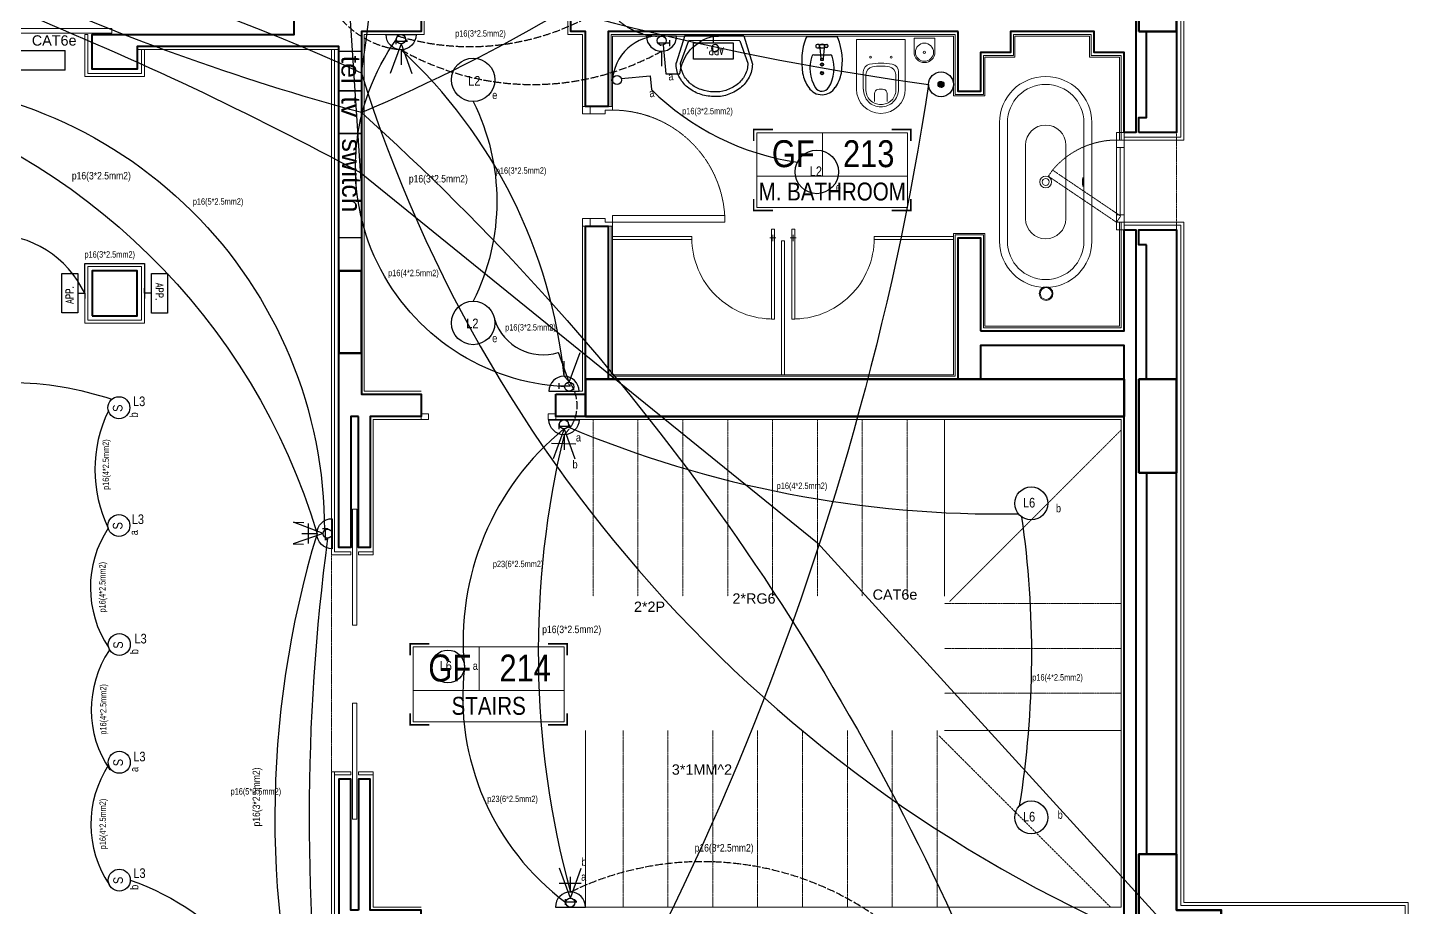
# Model space of a CAD drawing. Header units: inches. Extents: x 23642 to 146359, y -5490 to 33031.
# Drawn here: x 35380 to 46042, y 16955 to 23675 of the extents above; entities that cross this region are included whole.
import ezdxf
from ezdxf.enums import TextEntityAlignment as Align

# ---------------------------------------------------------------- set-up
doc = ezdxf.new("R2010")
doc.units = ezdxf.units.IN
doc.header["$LTSCALE"] = 5
doc.header["$MEASUREMENT"] = 0
doc.linetypes.add('ACAD_ISO02W100', pattern=[15, 12, -3])
doc.linetypes.add('Hidden (½x)', pattern=[0.1875, 0.125, -0.0625])
for name, color, linetype, lineweight in [('00-glass', 140, 'Continuous', 15), ('00-marble', 105, 'Continuous', 20), ('00-PLASTER', 103, 'Continuous', 15), ('00-structure', 7, 'Continuous', 50), ('00-wall15-20', 30, 'Continuous', 40), ('00-wood', 35, 'Continuous', 18), ('00_Annotation', 231, 'Continuous', 15), ('01-elevation3', 8, 'Continuous', 13), ('_att-Text', 241, 'Continuous', 20), ('_hidden', 253, 'Hidden (½x)', 9), ('equipments', 137, 'Continuous', 13), ('light', 30, 'Continuous', 0), ('section2', 5, 'Continuous', 35)]:
    doc.layers.add(name, color=color, linetype=linetype, lineweight=lineweight)
for name, color, linetype in [('1lowpower', 4, 'Continuous'), ('furn', 7, 'Continuous'), ('Lighting', 3, 'Continuous'), ('LowPower', 4, 'Continuous'), ('meuble', 252, 'Continuous'), ('Power', 2, 'Continuous')]:
    doc.layers.add(name, color=color, linetype=linetype)
doc.styles.add('ROMANC', font='romanc', dxfattribs={"height": 0.3})
doc.styles.add('ROMANS', font='')
doc.styles.get("Standard").update_dxf_attribs({"font": 'arial.ttf'})
doc.styles.add('STYLE5', font='', dxfattribs={"height": 20})
doc.styles.get('ROMANS').set_extended_font_data('Arial Narrow')
doc.styles.get('STYLE5').set_extended_font_data('Arial Narrow')

# ---------------------------------------------------------------- blocks, each defined once
blk = doc.blocks.new('small window kitchen')
at = {"layer": '00-glass'}
for points in [[(0, -50), (-50, -50), (-50, 0), (0, 0)], [(0, 0), (50, 0), (50, -50), (0, -50)], [(500, 0), (50, 0), (50, -50), (500, -50)], [(500, 0), (550, 0), (550, -50), (500, -50)], [(550, -50), (600, -50), (600, 0), (550, 0)]]:
    blk.add_lwpolyline(points, close=True, dxfattribs=at)
for points in [[(500, -25), (50, -25)], [(550, -50), (500, -50), (500, 0), (550, 0)]]:
    blk.add_lwpolyline(points, dxfattribs=at)
at = {"layer": '_hidden'}
blk.add_lwpolyline([(0, 0), (307.7, 455.9), (349.1, 427.9), (41.4, -28)], close=True, dxfattribs=at)
blk.add_arc((-12, -2.7), 562, 0.27464, 50.02169, dxfattribs=at)
blk = doc.blocks.new('door 80x150')
at = {"layer": '00-wood'}
for points in [[(0, 800), (0, 775), (-50, 775), (-50, 750), (-150, 750), (-150, 800)], [(0, 0), (0, 25), (-50, 25), (-50, 50), (-150, 50), (-150, 0)], [(0, 70), (750, 70), (750, 25), (0, 25)]]:
    blk.add_lwpolyline(points, close=True, dxfattribs=at)
at = {"layer": '_hidden'}
blk.add_arc((-1, 22.5), 752.5, 3.61809, 89.92484, dxfattribs=at)
blk = doc.blocks.new('ROOM TAG')
at = {"layer": '00_Annotation', "lineweight": 25, "const_width": 10}
for points in [[(-332.6, 312.4), (-461.2, 312.4), (-461.2, 235.1)], [(460.5, 312.4), (589.1, 312.4), (589.1, 235.1)], [(-332.6, -229.2), (-461.2, -229.2), (-461.2, -152)], [(460.5, -229.2), (589.1, -229.2), (589.1, -152)]]:
    blk.add_lwpolyline(points, dxfattribs=at)
at = {"layer": '00_Annotation'}
blk.add_lwpolyline([(-440.2, 291.4), (568.1, 291.4), (568.1, -208.2), (-440.2, -208.2)], close=True, dxfattribs=at)
blk.add_lwpolyline([(-440.2, 291.4), (-440.2, -208.2)], dxfattribs=at)
at = {"layer": '_att-Text', "transparency": 33554687}
for points in [[(-440.2, 291.4), (568.1, 291.4)], [(-440.2, 0), (568.1, 0)]]:
    blk.add_lwpolyline(points, dxfattribs=at)
blk.add_lwpolyline([(-440.2, 291.4), (0, 291.4), (0, 0), (-440.2, 0)], close=True, dxfattribs=at)
at = {"layer": '00_Annotation', "style": 'STYLE5'}
for tag, height, p in [('FL', 180, (-196.6, 150.8)), ('#', 180, (307.8, 150.8)), ('NAME', 120, (64, -102.2))]:
    blk.add_attdef(tag, text='', height=height, dxfattribs=at).set_placement(p, align=Align.MIDDLE_CENTER)
blk = doc.blocks.new('light')
at = {"layer": 'light'}
for radius in [75, 65]:
    blk.add_circle((0, 0), radius, dxfattribs=at)
blk = doc.blocks.new('rtert')
at = {"layer": 'Lighting'}
for p, q in [((-43692, 24985), (-43692, 25420)), ((-43692, 25420), (-43515, 25420)), ((-43515, 25420), (-43515, 24985)), ((-43768, 25203), (-43768, 25261)), ((-43768, 25203), (-43768, 25145)), ((-43692, 25203), (-43768, 25203)), ((-43515, 24985), (-43692, 24985))]:
    blk.add_line(p, q, dxfattribs=at)
at = {"layer": 'Lighting', "style": 'ROMANC', "width": 0.8}
blk.add_text('APP.', height=81.6, rotation=270, dxfattribs=at).set_placement((-43643, 25319))
blk = doc.blocks.new('A$C531B5C68')
at = {"layer": 'equipments', "color": 7}
for p, q in [((-185, 0), (185, 0)), ((-185, -375), (-185, 0)), ((185, -375), (185, 0)), ((-134, -375), (-134, -245)), ((-113, -375), (-113, -264)), ((113, -375), (113, -264)), ((134, -375), (134, -245)), ((-49, -408), (-49, -469)), ((48, -469), (48, -408))]:
    blk.add_line(p, q, dxfattribs=at)
for centre in [(-78, -133), (78, -133)]:
    blk.add_circle(centre, 6.53, dxfattribs=at)
for centre, radius, start, end in [((-74, -245), 60, 101.3643, 180), ((-55, -264), 58, 99.1959, 180), ((0, -611), 433, 78.6357, 101.3643), ((0, -606), 405, 80.8017, 99.1959), ((55, -264), 58, 0, 80.8017), ((74, -245), 60, 0, 78.6357), ((0, -375), 185, 180, 0), ((1, -376), 134, 179.5225, 225.2088), ((6, -378), 120, 178.7784, 222.8738), ((-19, -408), 30, 100.298, 180), ((0, -510), 134, 79.702, 100.298), ((18, -408), 30, 0, 79.702), ((-6, -378), 120, 317.1262, 1.2216), ((-1, -376), 134, 314.7912, 0.4775), ((0, -378), 133, 224.8806, 315.1194), ((0, -378), 115, 224.8806, 315.1194)]:
    blk.add_arc(centre, radius, start, end, dxfattribs=at)
blk = doc.blocks.new('A$C1C644258')
at = {"layer": 'equipments', "color": 7, "linetype": 'Continuous'}
for p, q in [((450, 350), (-450, 350)), ((450, 290), (-450, 290)), ((279.199951, 152.5), (-279.199951, 152.5)), ((-279.199951, -152.499969), (279.199951, -152.499969)), ((-450, -289.999969), (450, -289.999969)), ((-34.38501, -281.800018), (34.384887, -281.800018)), ((-450, -349.999969), (450, -349.999969))]:
    blk.add_line(p, q, dxfattribs=at)
for points in [[(-26, -281.800018), (-25.191773, -281.00827), (-23.150635, -280.343475), (-20.620117, -279.850799), (-18.143555, -279.507782), (-15.953614, -279.273163), (-14.095948, -279.111053), (-12.540772, -278.996795), (-11.23877, -278.914276), (-10.14209, -278.853485), (-9.210083, -278.807342), (-8.410523, -278.771942), (-7.718018, -278.74411), (-7.112793, -278.721893), (-6.579102, -278.704071), (-6.104859, -278.689422), (-5.680298, -278.677215), (-5.297486, -278.666961), (-4.950196, -278.658416), (-4.633301, -278.651092), (-4.342652, -278.644989), (-4.074463, -278.639373), (-3.82605, -278.634735), (-3.594849, -278.630584), (-2.80481, -278.618622), (-2.167237, -278.611053), (-1.382813, -278.604461), (-0.404175, -278.600311), (0.610229, -278.600799), (1.755249, -278.607147), (2.633667, -278.616424), (3.378784, -278.626922), (4.342651, -278.644989), (4.633301, -278.651092), (4.950195, -278.658416), (5.297485, -278.666961), (5.680298, -278.677215), (6.104858, -278.689422), (6.579101, -278.704071), (7.112793, -278.721893), (7.718139, -278.74411), (8.410522, -278.771942), (9.210083, -278.807342), (10.14209, -278.853485), (11.238769, -278.914276), (12.540771, -278.996795), (14.095947, -279.111053), (15.953613, -279.273163)], [(-7.71814, -284.855682), (-8.410645, -284.82785), (-9.210205, -284.79245), (-10.14209, -284.746551), (-11.238892, -284.685516), (-12.540894, -284.603241), (-14.09607, -284.488983), (-15.953736, -284.326629), (-18.143799, -284.09201), (-20.620362, -283.748993), (-23.150757, -283.256317), (-25.191773, -282.591522), (-26, -281.800018)], [(15.953613, -279.273163), (18.143676, -279.507782), (20.620239, -279.850799), (23.150757, -280.343475), (25.191772, -281.00827), (26, -281.800018), (25.19165, -282.591766), (23.150634, -283.256561), (20.619995, -283.749237), (18.143432, -284.09201), (15.953491, -284.326873), (14.095825, -284.488983), (12.540649, -284.603241), (11.238769, -284.685516), (10.141967, -284.746551), (9.210083, -284.79245), (8.410522, -284.82785), (7.718017, -284.855682), (7.112793, -284.877899), (6.579101, -284.895965), (6.104858, -284.910614), (5.680176, -284.922821), (5.297485, -284.93283), (4.950195, -284.941375), (4.633301, -284.9487), (4.342651, -284.955047), (4.074463, -284.960418), (3.82605, -284.965057), (3.594848, -284.969207), (2.804687, -284.981414), (2.167114, -284.988739), (1.382812, -284.995575), (0.506714, -284.999481), (-0.506714, -284.999481), (-1.62732, -284.993622), (-2.80481, -284.981414), (-3.594849, -284.969207), (-3.82605, -284.965057), (-4.074463, -284.960418), (-4.342652, -284.955047), (-4.633423, -284.9487), (-4.950196, -284.941375), (-5.297486, -284.93283), (-5.680298, -284.922821), (-6.104859, -284.910614), (-6.579102, -284.895965), (-7.112793, -284.877899), (-7.71814, -284.855682)]]:
    blk.add_lwpolyline(points, dxfattribs=at)
for radius in [45, 26]:
    blk.add_circle((0, 0), radius, dxfattribs=at)
for centre, radius, start, end in [((-450, 0), 350, 90, 270), ((450, 0), 350, 270, 90), ((-450, 0), 290, 90, 270), ((450, 0), 290, 270, 90), ((-279.199951, 0), 152.5, 90, 270), ((279.199951, 0), 152.5, 270, 90)]:
    blk.add_arc(centre, radius, start, end, dxfattribs=at)
blk = doc.blocks.new('wc acces')
at = {"layer": 'equipments', "color": 7, "linetype": 'Continuous', "lineweight": 0}
for p, q in [((-57, 0), (57, 0)), ((-57, 0), (-57, -77)), ((57, 0), (57, -77))]:
    blk.add_line(p, q, dxfattribs=at)
for radius in [49.6, 6.49]:
    blk.add_circle((0, -77), radius, dxfattribs=at)
blk.add_arc((0, -77), 57, 180, 0, dxfattribs=at)
blk = doc.blocks.new('BIDET5')
for p, q in [((-0.131, 0), (0.131, 0)), ((-0.055, -0.083), (-0.055, -0.094)), ((-0.025, -0.073), (-0.045, -0.073)), ((-0.045, -0.104), (-0.025, -0.104)), ((-0.025, -0.079), (-0.025, -0.073)), ((-0.025, -0.079), (-0.025, -0.099)), ((-0.02, -0.079), (-0.025, -0.079)), ((-0.025, -0.104), (-0.025, -0.099)), ((-0.025, -0.099), (-0.02, -0.099)), ((-0.02, -0.074), (0.02, -0.074)), ((-0.02, -0.074), (-0.02, -0.079)), ((-0.02, -0.104), (-0.02, -0.074)), ((-0.01, -0.104), (-0.02, -0.104)), ((-0.02, -0.104), (-0.01, -0.204)), ((-0.01, -0.069), (0.01, -0.069)), ((-0.01, -0.074), (-0.01, -0.069)), ((-0.01, -0.104), (0.01, -0.104)), ((0.01, -0.069), (0.01, -0.074)), ((0.01, -0.104), (0.02, -0.104)), ((0.02, -0.104), (0.01, -0.204)), ((0.02, -0.074), (0.02, -0.079)), ((0.02, -0.074), (0.02, -0.104)), ((0.02, -0.079), (0.025, -0.079)), ((0.025, -0.099), (0.02, -0.099)), ((0.025, -0.073), (0.045, -0.073)), ((0.025, -0.079), (0.025, -0.073)), ((0.025, -0.079), (0.025, -0.099)), ((0.025, -0.103), (0.025, -0.099)), ((0.045, -0.103), (0.025, -0.103)), ((0.055, -0.083), (0.055, -0.093)), ((-0.076, -0.17), (0.076, -0.17)), ((-0.01, -0.204), (0.01, -0.204)), ((-0.01, -0.224), (-0.01, -0.204)), ((-0.01, -0.205), (0.01, -0.205)), ((0, -0.224), (-0.01, -0.224)), ((0.01, -0.224), (0, -0.224)), ((0.01, -0.204), (0.01, -0.224))]:
    blk.add_line(p, q)
for centre, radius in [((0, -0.26), 0.015), ((0, -0.26), 0.01), ((0, -0.34), 0.015), ((0, -0.34), 0.01)]:
    blk.add_circle(centre, radius)
for centre, radius, start, end in [((-0.131, -0.02), 0.02, 90, 160.3342), ((0.131, -0.02), 0.02, 20.8154, 90), ((0.471, -0.235), 0.66, 160.3342, 189.1399), ((-0.045, -0.083), 0.01, 90, 180), ((-0.045, -0.094), 0.01, 180, 270), ((0.045, -0.083), 0.01, 0, 90), ((0.045, -0.093), 0.01, 270, 0), ((-0.421, -0.23), 0.611, 349.6407, 20.8154), ((0.233, -0.294), 0.346, 161.3646, 211.1087), ((-0.076, -0.19), 0.02, 90, 161.3646), ((-0.233, -0.294), 0.346, 328.8913, 18.6354), ((0.076, -0.19), 0.02, 18.6354, 90), ((0.157, -0.275), 0.344, 190.9829, 215.2706), ((-0.157, -0.275), 0.344, 324.7294, 349.0171), ((0, -0.398), 0.144, 211.3007, 328.6993), ((0, -0.436), 0.0732, 210.1109, 329.8891)]:
    blk.add_arc(centre, radius, start, end)
blk = doc.blocks.new('LAV-7')
at = {"color": 7}
for p, q in [((-0.235, 0), (-0.305, -0.228)), ((-0.235, 0), (0.235, 0)), ((0.235, 0), (0.305, -0.222)), ((-0.204, -0.04), (-0.268, -0.22)), ((-0.204, -0.04), (0.204, -0.04)), ((0.268, -0.22), (0.204, -0.04))]:
    blk.add_line(p, q, dxfattribs=at)
for points in [[(-0.305, -0.228, 0.118762), (-0.279, -0.332, 0.104707), (-0.208, -0.418, 0.089498), (-0.104, -0.473, 0.095346), (0.005, -0.487, 0.079348), (0.117, -0.467, 0.089498), (0.212, -0.413, 0.104707), (0.281, -0.326, 0.118762), (0.305, -0.222, 0.002705), (0.305, -0.219, 0.002705)], [(-0.268, -0.22, 0.129656), (-0.246, -0.315, 0.104707), (-0.185, -0.389, 0.089498), (-0.093, -0.438, 0.096249), (0.004, -0.45, 0.080072), (0.104, -0.432, 0.089498), (0.188, -0.385, 0.104707), (0.248, -0.309, 0.118762), (0.268, -0.222, 0.002705), (0.268, -0.22, 0.038296)]]:
    blk.add_lwpolyline(points, format="xyb", dxfattribs=at)
blk.add_circle((-0.007, -0.1), 0.0283, dxfattribs=at)
blk = doc.blocks.new('A$C557123C3')
at = {"layer": 'Power'}
for p, q in [((230, 230), (0, 230)), ((115, 115), (115, 0))]:
    blk.add_line(p, q, dxfattribs=at)
blk.add_arc((115, 230), 115, 180, 0, dxfattribs=at)
blk = doc.blocks.new('erewr')
at = {"layer": '1lowpower', "ltscale": 20}
for p, q in [((-178673, 14435), (-178646, 14462)), ((-178673, 14436), (-178647, 14462)), ((-178673, 14436), (-178647, 14462)), ((-178673, 14437), (-178648, 14462)), ((-178673, 14437), (-178648, 14462)), ((-178673, 14438), (-178649, 14462)), ((-178673, 14438), (-178649, 14462)), ((-178673, 14439), (-178650, 14462)), ((-178673, 14439), (-178651, 14462)), ((-178673, 14440), (-178651, 14462)), ((-178673, 14440), (-178652, 14462)), ((-178673, 14441), (-178652, 14462)), ((-178673, 14442), (-178653, 14462)), ((-178673, 14442), (-178653, 14462)), ((-178673, 14443), (-178654, 14462)), ((-178673, 14444), (-178655, 14462)), ((-178673, 14434), (-178646, 14461)), ((-178673, 14435), (-178646, 14461)), ((-178673, 14444), (-178655, 14461)), ((-178673, 14445), (-178656, 14461)), ((-178672, 14432), (-178643, 14461)), ((-178672, 14432), (-178643, 14461)), ((-178672, 14433), (-178644, 14461)), ((-178672, 14433), (-178644, 14461)), ((-178672, 14434), (-178645, 14461)), ((-178672, 14434), (-178645, 14461)), ((-178672, 14446), (-178657, 14461)), ((-178672, 14447), (-178658, 14461)), ((-178672, 14447), (-178659, 14461)), ((-178672, 14431), (-178643, 14460)), ((-178671, 14430), (-178641, 14460)), ((-178671, 14430), (-178641, 14460)), ((-178671, 14430), (-178641, 14460)), ((-178671, 14431), (-178642, 14460)), ((-178671, 14431), (-178642, 14460)), ((-178671, 14448), (-178660, 14460)), ((-178671, 14449), (-178661, 14460)), ((-178671, 14429), (-178640, 14459)), ((-178670, 14428), (-178639, 14459)), ((-178670, 14428), (-178639, 14459)), ((-178670, 14428), (-178640, 14459)), ((-178670, 14429), (-178640, 14459)), ((-178670, 14451), (-178662, 14459)), ((-178669, 14426), (-178638, 14458)), ((-178669, 14427), (-178638, 14458)), ((-178669, 14427), (-178638, 14458)), ((-178669, 14427), (-178639, 14458)), ((-178669, 14452), (-178663, 14458)), ((-178669, 14426), (-178637, 14457)), ((-178668, 14425), (-178636, 14457)), ((-178668, 14425), (-178637, 14457)), ((-178668, 14426), (-178637, 14457)), ((-178668, 14425), (-178636, 14456)), ((-178668, 14454), (-178666, 14456)), ((-178667, 14424), (-178635, 14456)), ((-178667, 14424), (-178635, 14456)), ((-178667, 14425), (-178636, 14456)), ((-178666, 14423), (-178634, 14455)), ((-178666, 14423), (-178635, 14455)), ((-178666, 14424), (-178635, 14455)), ((-178666, 14423), (-178634, 14454)), ((-178665, 14422), (-178634, 14454)), ((-178665, 14423), (-178634, 14454)), ((-178665, 14422), (-178633, 14453)), ((-178664, 14421), (-178633, 14453)), ((-178664, 14422), (-178633, 14453)), ((-178664, 14422), (-178633, 14453)), ((-178663, 14421), (-178632, 14452)), ((-178663, 14421), (-178632, 14452)), ((-178663, 14421), (-178632, 14452)), ((-178662, 14420), (-178632, 14451)), ((-178662, 14421), (-178632, 14451)), ((-178662, 14420), (-178631, 14450)), ((-178661, 14420), (-178631, 14450)), ((-178661, 14420), (-178631, 14450)), ((-178661, 14420), (-178631, 14449)), ((-178660, 14419), (-178630, 14449)), ((-178660, 14419), (-178631, 14449)), ((-178659, 14419), (-178630, 14448)), ((-178659, 14419), (-178630, 14448)), ((-178659, 14419), (-178630, 14447)), ((-178658, 14418), (-178630, 14447)), ((-178658, 14419), (-178630, 14447)), ((-178657, 14418), (-178629, 14446)), ((-178657, 14418), (-178630, 14446)), ((-178657, 14418), (-178629, 14445)), ((-178656, 14418), (-178629, 14445)), ((-178656, 14418), (-178629, 14444)), ((-178655, 14418), (-178629, 14444)), ((-178655, 14418), (-178629, 14443)), ((-178654, 14418), (-178629, 14443)), ((-178654, 14418), (-178629, 14443)), ((-178653, 14417), (-178629, 14442)), ((-178653, 14417), (-178629, 14441)), ((-178652, 14417), (-178629, 14441)), ((-178652, 14417), (-178629, 14440)), ((-178651, 14417), (-178629, 14440)), ((-178651, 14417), (-178629, 14439)), ((-178650, 14417), (-178629, 14439)), ((-178649, 14417), (-178629, 14438)), ((-178649, 14417), (-178629, 14438)), ((-178648, 14417), (-178629, 14437)), ((-178647, 14418), (-178629, 14436)), ((-178647, 14418), (-178629, 14436)), ((-178646, 14418), (-178629, 14435)), ((-178645, 14418), (-178629, 14434)), ((-178645, 14418), (-178629, 14433)), ((-178644, 14418), (-178630, 14433)), ((-178643, 14419), (-178630, 14432)), ((-178642, 14419), (-178630, 14431)), ((-178641, 14420), (-178631, 14430)), ((-178640, 14420), (-178631, 14429)), ((-178638, 14421), (-178632, 14427)), ((-178635, 14424), (-178635, 14424))]:
    blk.add_line(p, q, dxfattribs=at)
for radius in [94.7, 22.3]:
    blk.add_circle((-178651, 14440), radius, dxfattribs=at)
blk = doc.blocks.new('erwer')
at = {"layer": 'LowPower', "transparency": 33554687}
for p, q in [((-115143, 26130), (-115143, 24707)), ((-115143, 26130), (-114972, 26130)), ((-114972, 26130), (-114972, 25978)), ((-114972, 25978), (-114972, 25875)), ((-114972, 25826), (-115143, 25826)), ((-115143, 25826), (-114972, 25826)), ((-114972, 25875), (-114972, 25778)), ((-114972, 25778), (-114972, 25689)), ((-114972, 25689), (-114972, 25632)), ((-114972, 25632), (-114972, 25501)), ((-114972, 25595), (-114972, 25501)), ((-114972, 25501), (-115143, 25501)), ((-115143, 25501), (-114972, 25501)), ((-114972, 25501), (-114972, 25368)), ((-114972, 25368), (-114972, 25139)), ((-114972, 25139), (-114972, 24910)), ((-114972, 24921), (-114972, 24707)), ((-114972, 24910), (-114972, 24748)), ((-115143, 24707), (-114972, 24707))]:
    blk.add_line(p, q, dxfattribs=at)
for s, p in [('tel', (-115048, 25988)), ('tv', (-115052, 25705)), ('switch', (-115043, 25180))]:
    blk.add_text(s, height=145.6, rotation=270, dxfattribs=at).set_placement(p, align=Align.MIDDLE)

msp = doc.modelspace()

# ---------------------------------------------------------------- linework, layer by layer
at = {"layer": '00-glass', "transparency": 33554687}
for points in [[(40453.45714, 22057.71793), (39847.74285, 22057.71793), (39847.74285, 22080.57507), (40453.45714, 22080.57507)], [(41084.37219, 22135.37431), (41084.37219, 21449.66002), (41061.51504, 21449.66002), (41061.51504, 22135.37431)], [(41216.82781, 22135.37431), (41216.82781, 21449.66002), (41239.68495, 21449.66002), (41239.68495, 22135.37431)], [(41847.74285, 22057.71793), (42453.45714, 22057.71793), (42453.45714, 22080.57507), (41847.74285, 22080.57507)], [(41139.17142, 22046.28935), (41139.17142, 21023.43221), (41162.02857, 21023.43221), (41162.02857, 22046.28935)]]:
    msp.add_lwpolyline(points, close=True, dxfattribs=at)
for points in [[(41072.94361, 22092.39261), (41072.94361, 22045.90038)], [(41228.25638, 22092.39261), (41228.25638, 22045.90038)], [(41096.18973, 22069.1465), (41049.6975, 22069.1465)], [(41205.01026, 22069.1465), (41251.50249, 22069.1465)]]:
    msp.add_lwpolyline(points, dxfattribs=at)
for centre, start, end in [((41072.94361, 22069.1465), 180, 271.057078863), ((41228.25638, 22069.1465), 268.94292114, 0)]:
    msp.add_arc(centre, 619.48647, start, end, dxfattribs=at)
at = {"layer": '00-marble', "transparency": 33554687}
for points in [[(43756.31428, 22817.71793), (44213.45714, 22817.71793), (44213.45714, 23874.86078), (44270.6, 23874.86078), (44270.6, 24217.71793), (43790.6, 24217.71793)], [(43756.31428, 22840.57507), (44190.6, 22840.57507), (44190.6, 23897.71793), (44247.74285, 23897.71793), (44247.74285, 24194.86078), (43790.6, 24194.86078)], [(45504.88571, 15874.86078), (46042.02857, 15874.86078), (46042.02857, 16332.00364), (45927.74285, 16332.00364), (45927.74285, 16989.1465), (44213.45714, 16989.1465), (44213.45714, 22189.1465), (43756.31428, 22189.1465)], [(45504.88571, 15897.71793), (46019.17142, 15897.71793), (46019.17142, 16309.1465), (45904.88571, 16309.1465), (45904.88571, 16966.28935), (44190.6, 16966.28935), (44190.6, 22166.28935), (43756.31428, 22166.28935)]]:
    msp.add_lwpolyline(points, dxfattribs=at)
at = {"layer": '00-marble'}
for points in [[(36270.6, 23509.1465), (36270.6, 23303.43221), (35813.45714, 23303.43221), (35813.45714, 23623.43221), (35836.31428, 23623.43221)], [(36247.74285, 23509.1465), (36247.74285, 23326.28935), (35836.31428, 23326.28935), (35836.31428, 23623.43221)], [(39836.31428, 23074.86078), (39836.31428, 23623.43221), (42464.88571, 23623.43221), (42464.88571, 23166.28935), (42682.02857, 23166.28935), (42682.02857, 23463.43221), (42910.6, 23463.43221), (42910.6, 23623.43221), (43504.88571, 23623.43221), (43504.88571, 23463.43221), (43733.45714, 23463.43221), (43733.45714, 22817.71793)], [(39836.31428, 23074.86078), (39847.74285, 23074.86078), (39847.74285, 23612.00364), (42453.45714, 23612.00364), (42453.45714, 23154.86078), (42693.45714, 23154.86078), (42693.45714, 23452.00364), (42922.02857, 23452.00364), (42922.02857, 23612.00364), (43493.45714, 23612.00364), (43493.45714, 23452.00364), (43722.02857, 23452.00364), (43722.02857, 22817.71793)], [(37722.02857, 23509.1465), (37722.02857, 19669.1465), (37847.74285, 19669.1465), (37847.74285, 19646.28935), (37699.17142, 19646.28935), (37699.17142, 23509.1465)], [(43722.02857, 22189.1465), (43722.02857, 21394.86078), (42693.45714, 21394.86078), (42693.45714, 22103.43221), (42453.45714, 22103.43221), (42453.45714, 21023.43221), (41242.02857, 21023.43221), (41242.02857, 21023.43221), (41059.17142, 21023.43221), (41059.17142, 21023.43221), (39847.74285, 21023.43221), (39847.74285, 22160.57507), (39836.31428, 22160.57507)], [(43733.45714, 22189.1465), (43733.45714, 21383.43221), (42682.02857, 21383.43221), (42682.02857, 22092.00364), (42464.88571, 22092.00364), (42464.88571, 21012.00364), (41242.02857, 21012.00364), (41059.17142, 21012.00364), (39836.31428, 21012.00364), (39836.31428, 22160.57507)], [(37756.31428, 15360.57507), (37699.17142, 15360.57507), (37699.17142, 17989.1465), (37847.74285, 17989.1465), (37847.74285, 17966.28935), (37722.02857, 17966.28935), (37722.02857, 15383.43221), (37756.31428, 15383.43221)]]:
    msp.add_lwpolyline(points, dxfattribs=at)
for points in [[(35813.45714, 21417.71793), (36270.6, 21417.71793), (36270.6, 21874.86078), (35813.45714, 21874.86078)], [(35836.31428, 21440.57507), (36247.74285, 21440.57507), (36247.74285, 21852.00364), (35836.31428, 21852.00364)]]:
    msp.add_lwpolyline(points, close=True, dxfattribs=at)
at = {"layer": '00-PLASTER', "transparency": 33554687}
for points in [[(38384.88571, 20897.71793), (37950.6, 20897.71793), (37950.6, 23623.43221), (38407.74285, 23623.43221), (38407.74285, 23840.57507), (37607.74285, 23840.57507), (37607.74285, 27452.00364), (40327.74285, 27452.00364)], [(43733.45714, 24160.57507), (43733.45714, 23840.57507), (39504.88571, 23840.57507), (39504.88571, 23623.43221), (39619.17142, 23623.43221), (39619.17142, 23074.86078)], [(36213.45714, 23509.1465), (37756.31428, 23509.1465)], [(39619.17142, 22160.57507), (39619.17142, 20897.71793), (39413.45714, 20897.71793)], [(38019.17142, 19669.1465), (38019.17142, 20680.57507), (38384.88571, 20680.57507)], [(39413.45714, 16954.86078), (43733.45714, 16954.86078), (43733.45714, 20680.57507), (39413.45714, 20680.57507)], [(38384.88571, 16954.86078), (38019.17142, 16954.86078), (38019.17142, 17966.28935)]]:
    msp.add_lwpolyline(points, dxfattribs=at)
for points in [[(38019.17142, 19669.1465), (37904.88571, 19669.1465), (37904.88571, 19646.28935), (38019.17142, 19646.28935)], [(37722.02857, 17966.28935), (37847.74285, 17966.28935), (37847.74285, 17989.1465), (37722.02857, 17989.1465)], [(38019.17142, 17966.28935), (37904.88571, 17966.28935), (37904.88571, 17989.1465), (38019.17142, 17989.1465)]]:
    msp.add_lwpolyline(points, close=True, dxfattribs=at)
at = {"layer": '00-structure'}
for points in [[(43870.6, 23646.28935), (44156.31428, 23646.28935), (44156.31428, 24160.57507), (43870.6, 24160.57507)], [(37756.31428, 21189.1465), (37756.31428, 21817.71793), (37927.74285, 21817.71793), (37927.74285, 21189.1465)], [(39642.02857, 20703.43221), (43756.31428, 20703.43221), (43756.31428, 20989.1465), (39642.02857, 20989.1465)], [(43870.6, 20274.86078), (44156.31428, 20274.86078), (44156.31428, 20989.1465), (43870.6, 20989.1465)], [(44156.31428, 17360.57507), (44156.31428, 16932.00364), (44499.17142, 16932.00364), (44499.17142, 16646.28935), (43870.6, 16646.28935), (43870.6, 17360.57507), (44156.31428, 17360.57507)]]:
    msp.add_lwpolyline(points, close=True, dxfattribs=at)
at = {"layer": '00-wall15-20'}
for points in [[(38384.88571, 23817.71793), (38384.88571, 23646.28935), (37927.74285, 23646.28935), (37927.74285, 21817.71793), (37756.31428, 21817.71793), (37756.31428, 23532.00364), (36213.45714, 23532.00364), (36213.45714, 23360.57507), (35870.6, 23360.57507), (35870.6, 23623.43221), (35870.6, 23623.43221), (35870.6, 23623.43221), (37413.45714, 23623.43221), (37413.45714, 28674.86078), (36527.74285, 28674.86078), (36527.74285, 28766.28935), (37504.88571, 28766.28935), (37504.88571, 27566.28935), (40327.74285, 27566.28935), (40327.74285, 27474.86078), (37584.88571, 27474.86078), (37584.88571, 23817.71793), (38384.88571, 23817.71793)], [(42487.74285, 23646.28935), (39813.45714, 23646.28935), (39813.45714, 23074.86078), (39642.02857, 23074.86078), (39642.02857, 23646.28935), (39527.74285, 23646.28935), (39527.74285, 23817.71793), (43756.31428, 23817.71793), (43756.31428, 24160.57507), (43847.74285, 24160.57507), (43847.74285, 22874.86078), (43756.31428, 22874.86078), (43756.31428, 23486.28935), (43527.74285, 23486.28935), (43527.74285, 23646.28935), (42887.74285, 23646.28935), (42887.74285, 23486.28935), (42659.17142, 23486.28935), (42659.17142, 23189.1465), (42487.74285, 23189.1465), (42487.74285, 23646.28935)], [(39813.45714, 20989.1465), (39642.02857, 20989.1465), (39642.02857, 22160.57507), (39813.45714, 22160.57507), (39813.45714, 21132.00364)], [(42659.17142, 21360.57507), (43756.31428, 21360.57507), (43756.31428, 22132.00364), (43847.74285, 22132.00364), (43847.74285, 16623.43221), (45562.02857, 16623.43221), (45562.02857, 15932.00364), (45470.6, 15932.00364), (45470.6, 16532.00364), (43756.31428, 16532.00364), (43756.31428, 21246.28935), (42659.17142, 21246.28935), (42659.17142, 20989.1465), (42487.74285, 20989.1465), (42487.74285, 22069.1465), (42659.17142, 22069.1465), (42659.17142, 21360.57507)], [(37904.88571, 20703.43221), (37847.74285, 20703.43221), (37847.74285, 20703.43221), (37847.74285, 20703.43221), (37847.74285, 20703.43221), (37847.74285, 20703.43221), (37847.74285, 19703.43221), (37756.31428, 19703.43221), (37756.31428, 21189.1465), (37927.74285, 21189.1465), (37927.74285, 20874.86078), (38384.88571, 20874.86078), (38384.88571, 20703.43221), (37996.31428, 20703.43221), (37996.31428, 19703.43221), (37904.88571, 19703.43221), (37904.88571, 20703.43221)], [(37904.88571, 16932.00364), (37847.74285, 16932.00364), (37847.74285, 16932.00364), (37847.74285, 16932.00364), (37847.74285, 16932.00364), (37847.74285, 16932.00364), (37847.74285, 17932.00364), (37756.31428, 17932.00364), (37756.31428, 16446.28935), (37927.74285, 16446.28935), (37927.74285, 16760.57507), (38384.88571, 16760.57507), (38384.88571, 16932.00364), (37996.31428, 16932.00364), (37996.31428, 17932.00364), (37904.88571, 17932.00364), (37904.88571, 16932.00364)]]:
    msp.add_lwpolyline(points, dxfattribs=at)
for points in [[(43870.6, 22874.86078), (43870.6, 22989.1465), (43927.74285, 22989.1465), (43927.74285, 23646.28935), (44156.31428, 23646.28935), (44156.31428, 22874.86078), (43870.6, 22874.86078)], [(39813.45714, 20989.1465), (39642.02857, 20989.1465), (39642.02857, 22160.57507), (39813.45714, 22160.57507)], [(43927.74285, 22017.71793), (43870.6, 22017.71793), (43870.6, 22132.00364), (44156.31428, 22132.00364), (44156.31428, 20989.1465), (43927.74285, 20989.1465), (43927.74285, 22017.71793)], [(35870.6, 21474.86078), (36213.45714, 21474.86078), (36213.45714, 21817.71793), (35870.6, 21817.71793)], [(39413.45714, 20874.86078), (39642.02857, 20874.86078), (39642.02857, 20703.43221), (39413.45714, 20703.43221)], [(44156.31428, 17360.57507), (44156.31428, 20274.86078), (43927.74285, 20274.86078), (43927.74285, 17360.57507)]]:
    msp.add_lwpolyline(points, close=True, dxfattribs=at)
at = {"layer": '00-wood'}
for points in [[(36020.53832, 23669.1465), (35306.25261, 23669.1465), (35306.25261, 23634.86078), (36020.53832, 23634.86078)], [(37859.17142, 19995.2792), (37859.17142, 19109.56491), (37893.45714, 19109.56491), (37893.45714, 19995.2792)], [(37859.17142, 17626.89051), (37859.17142, 18512.6048), (37893.45714, 18512.6048), (37893.45714, 17626.89051)]]:
    msp.add_lwpolyline(points, close=True, dxfattribs=at)
at = {"layer": '00-wood', "transparency": 33554687}
for points in [[(39676.31428, 23017.71793), (39619.17142, 23017.71793), (39619.17142, 23074.86078), (39676.31428, 23074.86078)], [(39676.31428, 22217.71793), (39619.17142, 22217.71793), (39619.17142, 22160.57507), (39676.31428, 22160.57507)], [(38442.02857, 20726.28935), (38384.88571, 20726.28935), (38384.88571, 20680.57507), (38442.02857, 20680.57507)], [(39356.31428, 20726.28935), (39413.45714, 20726.28935), (39413.45714, 20680.57507), (39356.31428, 20680.57507)]]:
    msp.add_lwpolyline(points, close=True, dxfattribs=at)
at = {"layer": '01-elevation3'}
for points in [[(42384.88571, 19332.00364), (42384.88571, 20680.57507)], [(39642.02857, 18303.43221), (39642.02857, 16954.86078)], [(42384.88571, 18303.43221), (43733.45714, 18303.43221)]]:
    msp.add_lwpolyline(points, dxfattribs=at)
at = {"layer": '_hidden'}
for points in [[(44156.31428, 22874.86078), (44156.31428, 22132.00364)], [(39699.17142, 20680.57507), (39699.17142, 19332.00364)], [(40042.02857, 20680.57507), (40042.02857, 19332.00364)], [(40384.88571, 20680.57507), (40384.88571, 19332.00364)], [(40727.74285, 20680.57507), (40727.74285, 19332.00364)], [(41070.6, 20680.57507), (41070.6, 19332.00364)], [(41413.45714, 20680.57507), (41413.45714, 19332.00364)], [(41756.31428, 20680.57507), (41756.31428, 19332.00364)], [(42099.17142, 20680.57507), (42099.17142, 19332.00364)], [(42425.29181, 19291.59754), (43733.45714, 20599.76287)], [(37699.17142, 19646.28935), (37699.17142, 17989.1465)], [(42384.88571, 19274.86078), (43733.45714, 19274.86078)], [(42384.88571, 18932.00364), (43733.45714, 18932.00364)], [(42384.88571, 18589.1465), (43733.45714, 18589.1465)], [(39927.74285, 18303.43221), (39927.74285, 16954.86078)], [(40270.6, 18303.43221), (40270.6, 16954.86078)], [(40613.45714, 18303.43221), (40613.45714, 16954.86078)], [(40956.31428, 18303.43221), (40956.31428, 16954.86078)], [(41299.17142, 18303.43221), (41299.17142, 16954.86078)], [(41642.02857, 18303.43221), (41642.02857, 16954.86078)], [(41984.88571, 18303.43221), (41984.88571, 16954.86078)], [(42327.74285, 18303.43221), (42327.74285, 16954.86078)], [(42344.47961, 18263.02611), (43652.64494, 16954.86078)]]:
    msp.add_lwpolyline(points, dxfattribs=at)
at = {"layer": 'Lighting'}
for p, q in [((38231.12634, 23554.08623), (38148.22548, 23326.31798)), ((38231.12634, 23554.08623), (38314.02721, 23326.31798)), ((40234.46812, 23544.86358), (40255.84968, 23324.91208)), ((39914.2633, 23288.0597), (40134.2148, 23309.44126)), ((40134.2148, 23309.44126), (40144.45176, 23204.13402)), ((40255.84968, 23324.91208), (40361.65332, 23324.91208)), ((39516.57387, 20967.0639), (39433.673, 21194.83216)), ((39516.57387, 20967.0639), (39599.47473, 21194.83216)), ((39476.62808, 20609.53574), (39393.72722, 20381.76748)), ((39476.62808, 20609.53574), (39559.52895, 20381.76748)), ((39382.19529, 20500.73569), (39566.93971, 20495.65161)), ((37634.91858, 19809.73357), (37408.41239, 19896.02308)), ((37408.41239, 19896.02308), (37489.08922, 19894.8194)), ((37634.91858, 19809.73357), (37405.93895, 19730.2398)), ((37405.93895, 19730.2398), (37486.61577, 19729.03612)), ((39525.72232, 17024.20676), (39442.82146, 17251.97502)), ((39525.72232, 17024.20676), (39608.62319, 17251.97502)), ((39438.40223, 17138.09089), (39606.96768, 17138.09089))]:
    msp.add_line(p, q, dxfattribs=at)
for points in [[(39481.64081, 20932.3914, -0.5937374807), (38196.71245, 23588.75874)], [(40361.65332, 23324.91208, -0.3148529699), (40617.91813, 23612.00364)], [(34185.30736, 23268.75874, -0.4178820422), (37644.97925, 19833.38805)], [(40144.45176, 23204.13402, 0.1603202455), (41259.858, 22648.20012)], [(38782.38777, 23111.98668, -0.2369283562), (38782.38777, 21585.89623)], [(35813.45714, 21646.28935, 0.6324422262), (34384.88571, 21646.28935)], [(34479.88593, 20855.73296, -0.1561714122), (36020.94784, 20836.14111)], [(37669.58335, 19774.28329, 0.0653002385), (37664.53923, 15537.59834)], [(36162.12166, 17161.12635, -0.2660786485), (37496.09055, 15607.13887)]]:
    msp.add_lwpolyline(points, format="xyb", dxfattribs=at)
for points in [[(35813.45714, 21646.28935), (35813.45714, 21874.86078), (36270.6, 21874.86078), (36270.6, 21646.28935)], [(37520.52939, 19887.06496), (37520.52939, 19732.93206)]]:
    msp.add_lwpolyline(points, dxfattribs=at)
for centre, radius in [((38231.38593, 23588.75874), 34.67347), ((40222.29557, 23577.33017), 34.67347), ((38782.38777, 23278.21821), 166.23153), ((39881.79672, 23275.88715), 34.67347), ((41408.63427, 22574.04797), 166.23153), ((38782.38777, 21419.6647), 166.23153), ((39516.31428, 20932.3914), 34.67347), ((36074.85368, 20771.77764), 83.95532), ((39476.62808, 20644.20921), 34.67347), ((43047.74285, 20040.57507), 125.93297), ((36074.85368, 19871.34474), 83.95532), ((37669.58335, 19808.95677), 34.67347), ((36078.16648, 18961.83848), 83.95532), ((38589.66987, 18793.98879), 125.93297), ((36078.16634, 18061.55925), 83.95532), ((43047.74285, 17640.57507), 125.93297), ((36078.16634, 17161.12635), 83.95532), ((39525.46274, 16989.53426), 34.67347)]:
    msp.add_circle(centre, radius, dxfattribs=at)
at = {"layer": 'Lighting', "linetype": 'ACAD_ISO02W100'}
for centre, radius, start, end in [((38758.556, 25446.45918), 1914.56631, 253.301945258, 302.989355732), ((40211.63858, 24093.748), 482.40676, 211.655598897, 266.997109743)]:
    msp.add_arc(centre, radius, start, end, dxfattribs=at)
at = {"layer": 'Lighting'}
for centre, radius, start, end in [((40204.33131, 23255.60228), 356.85382, 87.11447325, 177.790296716), ((39317.02888, 21566.23963), 390.0755, 198.449813934, 287.336133432), ((36927.62296, 20298.13618), 1035.74774, 154.283394363, 205.586022081), ((40800.60901, 18985.95043), 2095.32253, 129.207322139, 185.555946063), ((42806.1061, 28476.03617), 8516.37748, 247.198196341, 270.969712598), ((36679.84184, 19397.47841), 822.60158, 146.555978135, 213.98794827), ((35716.80463, 18889.99143), 7334.26395, 350.896872613, 8.208308923), ((36686.72096, 18463.76257), 822.60158, 146.555978135, 213.98794827), ((40665.09949, 18561.89045), 1962.4751, 173.528288559, 233.245878946), ((36683.1545, 17587.69292), 822.60158, 146.555978135, 213.98794827)]:
    msp.add_arc(centre, radius, start, end, dxfattribs=at)
at = {"layer": 'LowPower'}
for points in [[(37927.74285, 23329.76059, 0.1204991365), (37607.74285, 27294.35416)], [(37927.74285, 23027.49468, 0.1270390458), (43421.72343, 27268.93791)], [(37927.74285, 23027.49468, -0.0827822961), (32590.6, 25471.01266)], [(37927.36249, 22564.34124, 0.0542920159), (32590.6, 24738.61963)], [(37927.74285, 23329.76059, 0.0870427321), (32585.07598, 24736.06686)], [(37800.18922, 24342.721, 0.0527150614), (42263.25646, 23242.77146)], [(37927.74285, 23329.76059, 0.2300319191), (44335.44225, 16532.00364)], [(42263.25646, 23242.77146, -0.1226326871), (38133.45714, 13363.7196)], [(37927.74285, 23027.49468, -0.1069024309), (42552.37587, 16646.28935)]]:
    msp.add_lwpolyline(points, format="xyb", dxfattribs=at)
for points in [[(37927.23182, 22505.82065), (37607.74285, 27294.35416)], [(37927.36249, 22564.34124), (41413.45714, 19740.26274), (44335.44225, 16532.00364)]]:
    msp.add_lwpolyline(points, dxfattribs=at)
at = {"layer": 'Power'}
for p, q in [((34553.78752, 23501.4045), (35665.38602, 23501.4045)), ((35665.38602, 23352.58763), (35665.38602, 23501.4045)), ((35665.38602, 23352.58763), (34553.78752, 23352.58763))]:
    msp.add_line(p, q, dxfattribs=at)
msp.add_lwpolyline([(32270.47891, 14450.03647, -0.1278051737), (30732.2336, 23465.47343, 0.21139228), (34150.63388, 23188.29457, -0.2573504293), (37589.11912, 19808.89256, 0.1476794301), (37581.13879, 15499.24401)], format="xyb", dxfattribs=at)
at = {"layer": 'Power', "linetype": 'ACAD_ISO02W100'}
for centre, radius, start, end in [((38291.62912, 24191.67958), 686.03522, 145.986955092, 264.962165183), ((39236.90633, 25276.06662), 2033.73777, 240.368495628, 298.973590394), ((39277.77521, 20789.1465), 299.3129, 311.633590432, 48.366409568), ((40534.85031, 14987.85106), 2313.91463, 41.833271252, 115.863272511)]:
    msp.add_arc(centre, radius, start, end, dxfattribs=at)
at = {"layer": 'Power'}
for centre, radius, start, end in [((35550.87228, 20612.28689), 3946.13911, 5.826072636, 47.212984955), ((46316.89021, 18912.94187), 7037.03969, 166.418502389, 195.182348315)]:
    msp.add_arc(centre, radius, start, end, dxfattribs=at)

# ---------------------------------------------------------------- block references
at = {"xscale": 0.6926406926408061, "yscale": 0.6926406926408061, "zscale": 0.6926406926408061}
for p, rotation in [((23161.42342, -6703.1658), 270), ((5498.2877, 39102.78407), 180)]:
    msp.add_blockref('rtert', p, dxfattribs=dict(at, rotation=rotation))
msp.add_blockref('rtert', (66585.76943, 4189.79464), dxfattribs=at)
at = {"layer": '00-wall15-20', "xscale": 1.14285714285733, "yscale": 1.14285714285733, "zscale": 1.14285714285733, "rotation": 90}
msp.add_blockref('small window kitchen', (43699.17142, 22189.1465), dxfattribs=at)
at = {"layer": '00-wood', "xscale": 1.14285714285733, "yscale": 1.14285714285733, "zscale": 1.14285714285733}
msp.add_blockref('door 80x150', (39847.74285, 22160.57507), dxfattribs=at)
at = {"layer": '_att-Text', "transparency": 33554687, "xscale": 1.14285714285733, "yscale": 1.14285714285733, "zscale": 1.14285714285733}
for p, values in [((41453.33681, 22541.06009), {'#': '213', 'FL': 'GF', 'NAME': 'M. BATHROOM'}), ((38828.06506, 18609.93421), {'#': '214', 'FL': 'GF', 'NAME': 'STAIRS'})]:
    msp.add_blockref('ROOM TAG', p, dxfattribs=at).add_auto_attribs(values)
at = {"layer": 'equipments', "color": 0, "xscale": 1.008, "yscale": 1.008, "zscale": 1.008, "rotation": 90}
msp.add_blockref('A$C1C644258', (43157.83761, 22497.44892), dxfattribs=at)
at = {"layer": 'furn', "xscale": 820.7465212943993, "yscale": 820.7465212943993, "zscale": 820.7465212943993, "rotation": 0.2083325437473544}
msp.add_blockref('BIDET5', (41447.25973, 23608.45848), dxfattribs=at)
at = {"layer": 'furn', "xscale": 1.008, "yscale": 1.008, "zscale": 1.008}
msp.add_blockref('A$C531B5C68', (41898.31802, 23585.41962), dxfattribs=at)
at = {"layer": 'light', "color": 0, "xscale": 0.6926406926408061, "yscale": 0.6926406926408061, "zscale": 0.6926406926408061}
msp.add_blockref('light', (43161.11594, 21644.46988), dxfattribs=at)
at = {"layer": 'LowPower'}
msp.add_blockref('erewr', (221008.78449, 8803.12518), dxfattribs=at)
at = {"layer": 'meuble', "xscale": -956.6259942060727, "yscale": 956.6259941725888, "zscale": 956.6259941736582, "rotation": 359.7916674576719}
msp.add_blockref('LAV-7', (40625.10585, 23616.04252), dxfattribs=at)
at = {"layer": 'Power', "xscale": -1}
for p in [(38346.52337, 23393.15675), (39591.76552, 20450.29961)]:
    msp.add_blockref('A$C557123C3', p, dxfattribs=at)
at = {"layer": 'Power'}
for name, p in [('A$C557123C3', (40106.92453, 23381.72739)), ('erwer', (152899.71201, -2633.28588))]:
    msp.add_blockref(name, p, dxfattribs=at)
at = {"layer": 'Power', "rotation": 180}
for p in [(39591.76552, 21127.99338), (39640.60018, 17185.13624)]:
    msp.add_blockref('A$C557123C3', p, dxfattribs=at)
at = {"layer": 'Power', "xscale": -1, "rotation": 270}
msp.add_blockref('A$C557123C3', (37473.98131, 19693.75512), dxfattribs=at)
at = {"layer": 'section2', "color": 0, "xscale": 1.4, "yscale": 1.4, "zscale": 1.4}
msp.add_blockref('wc acces', (42231.3006, 23596.84031), dxfattribs=at)

# ---------------------------------------------------------------- texts
at = {"layer": 'Lighting', "style": 'ROMANS'}
for s, height, p in [('p16(3*2.5mm2)', 48.9220092, (38645.07418, 23608.25364)), ('L2', 73.383014, (38744.19548, 23233.64317)), ('e', 61.15251, (38927.7579, 23131.15557)), ('p16(3*2.5mm2)', 48.9220092, (40380.27588, 23014.82593)), ('p16(3*2.5mm2)', 48.9220092, (38955.73093, 22560.4907)), ('L2', 73.383014, (41354.52423, 22542.4764)), ('e', 61.15251, (41554.00439, 22426.98533)), ('p16(5*2.5mm2)', 48.9220092, (36639.98288, 22323.73217)), ('p16(3*2.5mm2)', 48.9220092, (35811.78304, 21918.94958)), ('p16(4*2.5mm2)', 48.9220092, (38132.98454, 21777.27709)), ('L2', 73.383014, (38729.54898, 21379.42353)), ('p16(3*2.5mm2)', 48.9220092, (39027.27184, 21361.84096)), ('e', 61.15251, (38927.7579, 21272.60206)), ('L3', 73.383014, (36182.91886, 20784.26154)), ('a', 61.15251, (39567.71903, 20513.93175)), ('b', 61.15251, (39541.78376, 20307.98152)), ('p16(4*2.5mm2)', 48.9220092, (41102.24293, 20150.79704)), ('L6', 73.383014, (42984.05299, 20009.33387)), ('L3', 73.383014, (36173.25747, 19882.98568)), ('b', 61.15251, (43236.15867, 19972.85231)), ('p23(6*2.5mm2)', 48.9220092, (38932.83338, 19553.1906)), ('L3', 73.383014, (36193.93113, 18970.30517)), ('L6', 73.383014, (38525.98001, 18762.74759)), ('a', 61.15251, (38779.36009, 18768.48013)), ('p16(4*2.5mm2)', 48.9220092, (43055.4676, 18686.51799)), ('L3', 73.383014, (36184.88541, 18068.83845)), ('p16(5*2.5mm2)', 48.9220092, (36928.64506, 17815.12411)), ('p23(6*2.5mm2)', 48.9220092, (38890.63182, 17757.61805)), ('L6', 73.383014, (42984.05299, 17609.33387)), ('b', 61.15251, (43249.25884, 17629.63479)), ('b', 61.15251, (39609.4025, 17270.25516)), ('L3', 73.383014, (36185.33371, 17178.07083)), ('a', 61.15251, (39607.747, 17156.37103))]:
    msp.add_text(s, height=height, dxfattribs=at).set_placement(p)
for s, height, rotation, p in [('a', 61.15251, 5.190200073, (40276.02325, 23272.22015)), ('a', 61.15251, 9.441544011, (40132.24171, 23143.50866)), ('S', 73.38301, 90, (36102.38914, 20740.07469)), ('b', 61.15251, 90, (36220.14911, 20697.46877)), ('p16(4*2.5mm2)', 48.9220092, 90, (35999.28822, 20143.85891)), ('S', 73.38301, 90, (36102.25848, 19841.09893)), ('a', 61.15251, 90, (36220.14911, 19797.03587)), ('p16(4*2.5mm2)', 48.9220092, 90, (35972.62156, 19206.71605)), ('S', 73.38301, 90, (36105.70194, 18930.13553)), ('b', 61.15251, 90, (36223.46191, 18887.5296)), ('p16(4*2.5mm2)', 48.9220092, 90, (35979.50067, 18273.00021)), ('S', 73.38301, 90, (36105.57114, 18031.31344)), ('a', 61.15251, 90, (36223.46177, 17987.25037)), ('p16(4*2.5mm2)', 48.9220092, 90, (35975.93421, 17396.93056)), ('S', 73.38301, 90, (36105.57114, 17130.88054)), ('b', 61.15251, 90, (36223.46177, 17086.81747))]:
    msp.add_text(s, height=height, rotation=rotation, dxfattribs=at).set_placement(p)
at = {"layer": 'LowPower', "ltscale": 20, "transparency": 33554687}
for s, p in [('CAT6e', (35580.31929, 23579.01188)), ('2*RG6', (40928.67937, 19313.51913)), ('CAT6e', (42006.12416, 19343.79223)), ('2*2P', (40129.94084, 19251.20245)), ('3*1MM^ 2', (40530.967, 18006.13526))]:
    msp.add_text(s, height=78.610717, dxfattribs=at).set_placement(p, align=Align.MIDDLE)
at = {"layer": 'Power', "style": 'ROMANS'}
for s, height, rotation, p in [('1', 95.18654, 270, (38187.81257, 23604.17932)), ('1', 95.18654, 90, (40289.68928, 23526.38064)), ('1', 95.18654, 270, (39433.05472, 20969.10915)), ('1', 95.18654, 270, (39433.05472, 20661.32217)), ('1', 95.18654, 180, (37685.00387, 19852.46592)), ('p16(3*2.5mm2)', 57.1119265, 90, (37153.91476, 17571.20986)), ('1', 95.18654, 270, (39481.88939, 17026.25201))]:
    msp.add_text(s, height=height, rotation=rotation, dxfattribs=at).set_placement(p)
for p in [(35715.53418, 22516.74055), (38290.93926, 22493.43317), (39309.98781, 19049.05819), (40474.79138, 17379.62456)]:
    msp.add_text('p16(3*2.5mm2)', height=57.1119265, dxfattribs=at).set_placement(p)

doc.saveas('drawing.dxf')
